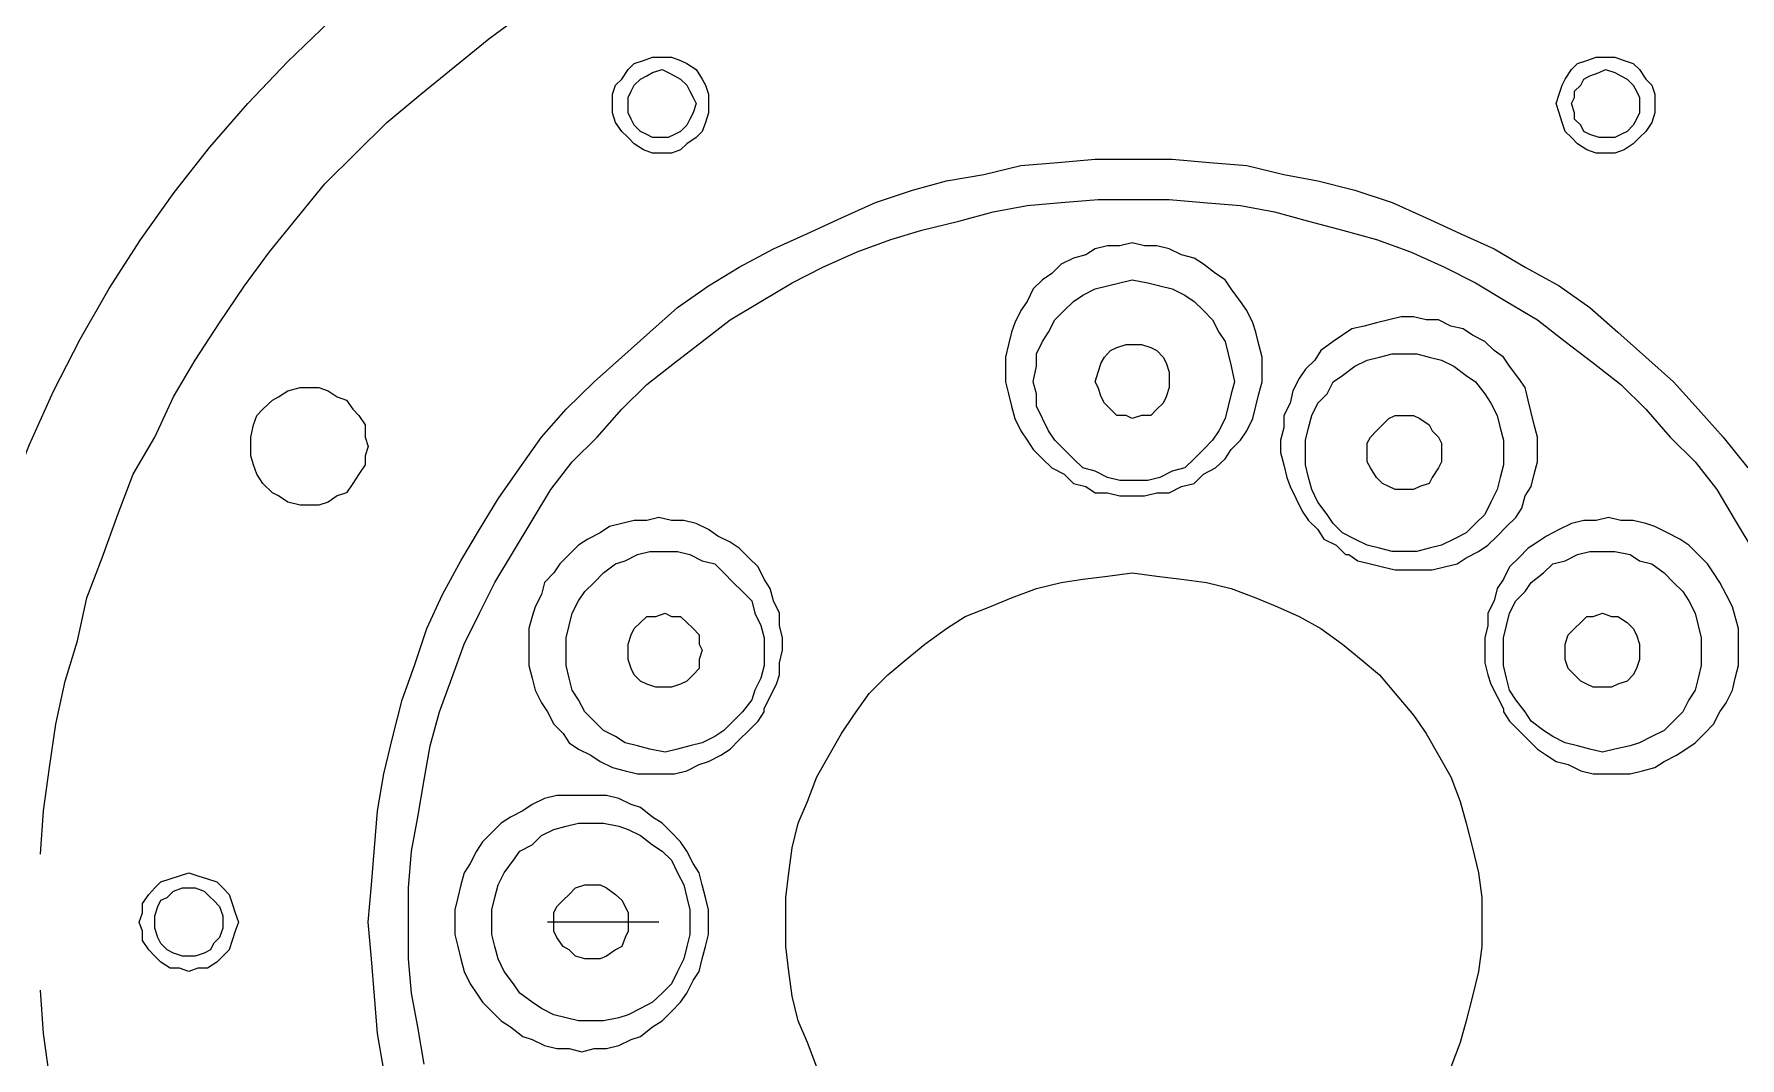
# Model space of a CAD drawing. Extents: x 468514 to 728049, y -74127 to 69080.
# Drawn here: x 636053.35 to 636082.87, y -68585.49 to -68567.77 of the extents above; entities that cross this region are included whole.
import ezdxf

# ---------------------------------------------------------------- set-up
doc = ezdxf.new("R2010")
doc.units = 0
doc.header["$LTSCALE"] = 500
doc.header["$MEASUREMENT"] = 0
doc.linetypes.add('HIDDEN2', pattern=[0.1875, 0.125, -0.0625])
for name, color, linetype in [('E 立面填充', 250, 'Continuous'), ('E 立面标注尺寸', 9, 'Continuous'), ('L-立面家具、洁具', 153, 'Continuous')]:
    doc.layers.add(name, color=color, linetype=linetype)
doc.styles.add('PDC DIM', font='PMingLiU-ExtB.ttf', dxfattribs={"width": 0.85})
doc.dimstyles.new('PDC-A2', dxfattribs={"dimscale": 0, "dimtxt": 2.5, "dimasz": 1, "dimexe": 1, "dimexo": 1, "dimgap": 0.7, "dimtad": 1, "dimdec": 0, "dimtxsty": 'PDC DIM', "dimblk": 'ARCHTICK', "dimcen": 1, "dimdle": 1, "dimclrd": 8, "dimclre": 8, "dimclrt": 9, "dimadec": 0, "dimazin": 0, "dimtfac": 1, "dimtdec": 0, "dimtix": 1, "dimtmove": 2, "dimatfit": 3, "dimldrblk": 'PDC A2 T R', "dimfxl": 10, "dimfxlon": 1, "dimarcsym": 0})

# ---------------------------------------------------------------- blocks, each defined once
blk = doc.blocks.new('A$C2F8A30B2')
at = {"linetype": 'HIDDEN2', "lineweight": -2, "ltscale": 20}
for p, q in [((74.425, 843.927), (75.013, 844.356)), ((73.838, 843.444), (74.425, 843.927)), ((76.832, 843.392), (76.94, 843.497)), ((76.94, 843.497), (77.098, 843.552)), ((77.098, 843.552), (77.258, 843.607)), ((77.258, 843.607), (77.422, 843.607)), ((77.422, 843.607), (77.582, 843.607)), ((77.582, 843.607), (77.742, 843.552)), ((77.742, 843.552), (77.847, 843.497)), ((77.847, 843.497), (78.008, 843.392)), ((93.155, 843.392), (93.26, 843.497)), ((93.26, 843.497), (93.423, 843.552)), ((93.423, 843.552), (93.583, 843.607)), ((93.583, 843.607), (93.743, 843.607)), ((93.743, 843.607), (93.905, 843.607)), ((93.905, 843.607), (94.065, 843.552)), ((94.065, 843.552), (94.225, 843.497)), ((94.225, 843.497), (94.332, 843.392)), ((73.246, 842.966), (73.838, 843.444)), ((76.618, 843.126), (76.725, 843.23)), ((76.725, 843.23), (76.832, 843.392)), ((76.94, 843.126), (77.047, 843.23)), ((77.047, 843.23), (77.155, 843.284)), ((77.155, 843.284), (77.258, 843.341)), ((77.258, 843.341), (77.422, 843.392)), ((77.422, 843.392), (77.527, 843.341)), ((77.527, 843.341), (77.635, 843.284)), ((77.635, 843.284), (77.742, 843.23)), ((77.742, 843.23), (77.847, 843.126)), ((78.008, 843.392), (78.117, 843.23)), ((78.117, 843.23), (78.172, 843.126)), ((92.993, 843.126), (93.048, 843.23)), ((93.048, 843.23), (93.155, 843.392)), ((93.315, 843.126), (93.368, 843.23)), ((93.368, 843.23), (93.475, 843.284)), ((93.475, 843.284), (93.635, 843.341)), ((93.635, 843.341), (93.743, 843.392)), ((93.743, 843.392), (93.905, 843.341)), ((93.905, 843.341), (94.012, 843.284)), ((94.012, 843.284), (94.118, 843.23)), ((94.118, 843.23), (94.225, 843.126)), ((94.332, 843.392), (94.44, 843.23)), ((94.44, 843.23), (94.547, 843.126)), ((72.658, 842.48), (73.246, 842.966)), ((76.565, 842.966), (76.618, 843.126)), ((76.565, 842.804), (76.565, 842.966)), ((76.832, 842.912), (76.885, 843.019)), ((76.832, 842.804), (76.832, 842.912)), ((76.885, 843.019), (76.94, 843.126)), ((77.847, 843.126), (77.902, 843.019)), ((77.902, 843.019), (77.957, 842.912)), ((77.957, 842.912), (78.008, 842.804)), ((78.172, 843.126), (78.222, 842.966)), ((78.222, 842.966), (78.222, 842.804)), ((92.888, 842.804), (92.94, 842.966)), ((92.94, 842.966), (92.993, 843.126)), ((93.155, 842.804), (93.208, 842.912)), ((93.208, 843.019), (93.315, 843.126)), ((93.208, 842.912), (93.208, 843.019)), ((94.225, 843.126), (94.28, 843.019)), ((94.28, 843.019), (94.332, 842.912)), ((94.332, 842.912), (94.332, 842.804)), ((94.547, 843.126), (94.6, 842.966)), ((94.6, 842.966), (94.6, 842.804)), ((76.565, 842.644), (76.565, 842.804)), ((76.565, 842.804), (76.565, 842.804)), ((76.618, 842.48), (76.565, 842.644)), ((76.832, 842.644), (76.832, 842.804)), ((76.832, 842.804), (76.832, 842.804)), ((76.885, 842.537), (76.832, 842.644)), ((77.957, 842.644), (77.902, 842.537)), ((78.008, 842.804), (77.957, 842.644)), ((78.222, 842.644), (78.172, 842.48)), ((78.222, 842.804), (78.222, 842.644)), ((92.94, 842.644), (92.888, 842.804)), ((92.888, 842.804), (92.888, 842.804)), ((92.993, 842.48), (92.94, 842.644)), ((93.208, 842.644), (93.155, 842.804)), ((93.155, 842.804), (93.155, 842.804)), ((93.208, 842.537), (93.208, 842.644)), ((94.332, 842.644), (94.28, 842.537)), ((94.332, 842.804), (94.332, 842.644)), ((94.6, 842.644), (94.547, 842.48)), ((94.6, 842.804), (94.6, 842.644)), ((72.123, 841.949), (72.658, 842.48)), ((76.725, 842.322), (76.618, 842.48)), ((76.832, 842.217), (76.725, 842.322)), ((76.94, 842.431), (76.885, 842.537)), ((77.047, 842.322), (76.94, 842.431)), ((77.155, 842.269), (77.047, 842.322)), ((77.742, 842.322), (77.635, 842.269)), ((77.847, 842.431), (77.742, 842.322)), ((77.902, 842.537), (77.847, 842.431)), ((78.117, 842.322), (78.008, 842.217)), ((78.172, 842.48), (78.117, 842.322)), ((93.048, 842.322), (92.993, 842.48)), ((93.155, 842.217), (93.048, 842.322)), ((93.315, 842.431), (93.208, 842.537)), ((93.368, 842.322), (93.315, 842.431)), ((93.475, 842.269), (93.368, 842.322)), ((94.118, 842.322), (94.012, 842.269)), ((94.225, 842.431), (94.118, 842.322)), ((94.28, 842.537), (94.225, 842.431)), ((94.44, 842.322), (94.332, 842.217)), ((94.547, 842.48), (94.44, 842.322)), ((76.94, 842.109), (76.832, 842.217)), ((77.098, 842.004), (76.94, 842.109)), ((77.258, 842.217), (77.155, 842.269)), ((77.422, 842.217), (77.258, 842.217)), ((77.527, 842.217), (77.422, 842.217)), ((77.635, 842.269), (77.527, 842.217)), ((77.847, 842.109), (77.742, 842.004)), ((78.008, 842.217), (77.847, 842.109)), ((93.26, 842.109), (93.155, 842.217)), ((93.423, 842.004), (93.26, 842.109)), ((93.635, 842.217), (93.475, 842.269)), ((93.743, 842.217), (93.635, 842.217)), ((93.905, 842.217), (93.743, 842.217)), ((94.012, 842.269), (93.905, 842.217)), ((94.225, 842.109), (94.065, 842.004)), ((94.332, 842.217), (94.225, 842.109)), ((71.588, 841.416), (72.123, 841.949)), ((77.258, 841.949), (77.098, 842.004)), ((77.422, 841.949), (77.258, 841.949)), ((77.582, 841.949), (77.422, 841.949)), ((77.742, 842.004), (77.582, 841.949)), ((82.987, 841.576), (83.627, 841.736)), ((83.627, 841.736), (84.271, 841.787)), ((84.271, 841.787), (84.916, 841.84)), ((84.916, 841.84), (85.554, 841.84)), ((85.554, 841.84), (86.249, 841.84)), ((86.249, 841.84), (86.893, 841.787)), ((86.893, 841.787), (87.538, 841.736)), ((87.538, 841.736), (88.176, 841.576)), ((93.583, 841.949), (93.423, 842.004)), ((93.743, 841.949), (93.583, 841.949)), ((93.905, 841.949), (93.743, 841.949)), ((94.065, 842.004), (93.905, 841.949)), ((81.754, 841.309), (82.344, 841.467)), ((82.344, 841.467), (82.987, 841.576)), ((88.176, 841.576), (88.766, 841.467)), ((88.766, 841.467), (89.41, 841.309)), ((71.106, 840.827), (71.588, 841.416)), ((81.114, 841.092), (81.754, 841.309)), ((84.324, 841.092), (84.964, 841.147)), ((84.964, 841.147), (85.554, 841.147)), ((85.554, 841.147), (86.196, 841.147)), ((86.196, 841.147), (86.788, 841.092)), ((89.41, 841.309), (90.051, 841.092)), ((80.527, 840.827), (81.114, 841.092)), ((82.557, 840.772), (83.147, 840.934)), ((83.147, 840.934), (83.736, 841.041)), ((83.736, 841.041), (84.324, 841.092)), ((86.788, 841.092), (87.428, 841.041)), ((87.428, 841.041), (88.018, 840.934)), ((88.018, 840.934), (88.606, 840.772)), ((90.051, 841.092), (90.64, 840.827)), ((70.626, 840.241), (71.106, 840.827)), ((79.347, 840.292), (79.937, 840.559)), ((79.937, 840.559), (80.527, 840.827)), ((81.379, 840.452), (81.917, 840.614)), ((81.917, 840.614), (82.557, 840.772)), ((88.606, 840.772), (89.196, 840.614)), ((89.196, 840.614), (89.783, 840.452)), ((90.64, 840.827), (91.228, 840.559)), ((91.228, 840.559), (91.818, 840.292)), ((78.757, 839.972), (79.347, 840.292)), ((80.794, 840.241), (81.379, 840.452)), ((84.916, 840.292), (84.751, 840.186)), ((85.126, 840.344), (84.916, 840.292)), ((85.341, 840.344), (85.126, 840.344)), ((85.554, 840.397), (85.341, 840.344)), ((85.769, 840.344), (85.554, 840.397)), ((85.984, 840.344), (85.769, 840.344)), ((86.196, 840.292), (85.984, 840.344)), ((86.411, 840.186), (86.196, 840.292)), ((89.783, 840.452), (90.371, 840.241)), ((91.818, 840.292), (92.353, 839.972)), ((70.196, 839.651), (70.626, 840.241)), ((78.222, 839.651), (78.757, 839.972)), ((79.669, 839.702), (80.204, 839.972)), ((80.204, 839.972), (80.794, 840.241)), ((84.324, 840.026), (84.166, 839.864)), ((84.539, 840.129), (84.324, 840.026)), ((84.751, 840.186), (84.539, 840.129)), ((86.626, 840.129), (86.411, 840.186)), ((86.788, 840.026), (86.626, 840.129)), ((86.999, 839.864), (86.788, 840.026)), ((90.371, 840.241), (90.96, 839.972)), ((90.96, 839.972), (91.493, 839.702)), ((92.353, 839.972), (92.94, 839.651)), ((79.132, 839.382), (79.669, 839.702)), ((84.002, 839.757), (83.842, 839.599)), ((84.166, 839.864), (84.002, 839.757)), ((85.126, 839.651), (85.341, 839.702)), ((85.341, 839.702), (85.554, 839.757)), ((85.554, 839.757), (85.824, 839.702)), ((85.824, 839.702), (86.036, 839.651)), ((87.161, 839.757), (86.999, 839.864)), ((87.268, 839.599), (87.161, 839.757)), ((91.493, 839.702), (92.03, 839.382)), ((69.766, 839.009), (70.196, 839.651)), ((77.687, 839.277), (78.222, 839.651)), ((78.597, 839.062), (79.132, 839.382)), ((83.736, 839.382), (83.627, 839.226)), ((83.842, 839.599), (83.736, 839.382)), ((84.377, 839.226), (84.539, 839.382)), ((84.539, 839.382), (84.701, 839.491)), ((84.701, 839.491), (84.916, 839.599)), ((84.916, 839.599), (85.126, 839.651)), ((86.036, 839.651), (86.249, 839.599)), ((86.249, 839.599), (86.464, 839.491)), ((86.464, 839.491), (86.626, 839.382)), ((86.626, 839.382), (86.788, 839.226)), ((87.428, 839.382), (87.268, 839.599)), ((87.538, 839.226), (87.428, 839.382)), ((92.03, 839.382), (92.568, 839.062)), ((92.94, 839.651), (93.475, 839.277)), ((77.207, 838.851), (77.687, 839.277)), ((83.627, 839.226), (83.522, 839.009)), ((84.217, 839.062), (84.377, 839.226)), ((86.788, 839.226), (86.946, 839.062)), ((87.643, 839.009), (87.538, 839.226)), ((90.211, 839.117), (89.996, 839.062)), ((90.425, 839.117), (90.211, 839.117)), ((90.64, 839.062), (90.425, 839.117)), ((93.475, 839.277), (93.955, 838.851)), ((69.341, 838.367), (69.766, 839.009)), ((76.725, 838.419), (77.207, 838.851)), ((78.117, 838.687), (78.597, 839.062)), ((83.469, 838.851), (83.416, 838.634)), ((83.522, 839.009), (83.469, 838.851)), ((84.002, 838.687), (84.109, 838.851)), ((84.109, 838.851), (84.217, 839.062)), ((86.946, 839.062), (87.054, 838.851)), ((87.054, 838.851), (87.161, 838.687)), ((87.696, 838.851), (87.643, 839.009)), ((87.749, 838.634), (87.696, 838.851)), ((89.196, 838.796), (89.035, 838.687)), ((89.353, 838.904), (89.196, 838.796)), ((89.568, 838.954), (89.353, 838.904)), ((89.783, 839.009), (89.568, 838.954)), ((89.996, 839.062), (89.783, 839.009)), ((90.853, 839.062), (90.64, 839.062)), ((91.068, 838.954), (90.853, 839.062)), ((91.283, 838.904), (91.068, 838.954)), ((91.443, 838.796), (91.283, 838.904)), ((91.658, 838.687), (91.443, 838.796)), ((92.568, 839.062), (93.048, 838.687)), ((93.955, 838.851), (94.44, 838.419)), ((77.635, 838.316), (78.117, 838.687)), ((83.416, 838.634), (83.361, 838.419)), ((83.899, 838.476), (84.002, 838.687)), ((85.074, 838.419), (85.179, 838.531)), ((85.179, 838.531), (85.289, 838.582)), ((85.289, 838.582), (85.451, 838.634)), ((85.451, 838.634), (85.554, 838.634)), ((85.554, 838.634), (85.714, 838.634)), ((85.714, 838.634), (85.876, 838.582)), ((85.876, 838.582), (85.984, 838.531)), ((85.984, 838.531), (86.091, 838.419)), ((87.161, 838.687), (87.214, 838.476)), ((87.803, 838.419), (87.749, 838.634)), ((88.821, 838.531), (88.713, 838.367)), ((89.035, 838.687), (88.821, 838.531)), ((91.818, 838.531), (91.658, 838.687)), ((91.978, 838.419), (91.818, 838.531)), ((93.048, 838.687), (93.53, 838.316)), ((68.966, 837.727), (69.341, 838.367)), ((76.245, 837.99), (76.725, 838.419)), ((77.155, 837.941), (77.635, 838.316)), ((83.361, 838.419), (83.361, 838.209)), ((83.361, 838.209), (83.361, 837.99)), ((83.842, 837.99), (83.899, 838.261)), ((83.899, 838.261), (83.899, 838.476)), ((84.964, 838.154), (85.019, 838.316)), ((85.019, 838.316), (85.074, 838.419)), ((86.091, 838.419), (86.144, 838.316)), ((86.144, 838.316), (86.196, 838.154)), ((87.214, 838.476), (87.268, 838.261)), ((87.268, 838.261), (87.323, 837.99)), ((87.803, 838.209), (87.803, 838.419)), ((87.803, 837.99), (87.803, 838.209)), ((88.551, 838.209), (88.446, 838.049)), ((88.713, 838.367), (88.551, 838.209)), ((89.196, 838.101), (89.41, 838.261)), ((89.41, 838.261), (89.621, 838.367)), ((89.621, 838.367), (89.836, 838.419)), ((89.836, 838.419), (90.051, 838.476)), ((90.051, 838.476), (90.265, 838.476)), ((90.265, 838.476), (90.48, 838.476)), ((90.48, 838.476), (90.693, 838.419)), ((90.693, 838.419), (90.908, 838.367)), ((90.908, 838.367), (91.121, 838.261)), ((91.121, 838.261), (91.333, 838.101)), ((92.083, 838.261), (91.978, 838.419)), ((92.243, 838.049), (92.083, 838.261)), ((93.53, 838.316), (94.012, 837.941)), ((94.44, 838.419), (94.92, 837.99)), ((70.946, 837.834), (71.158, 837.889)), ((71.158, 837.889), (71.318, 837.889)), ((71.318, 837.889), (71.481, 837.889)), ((71.481, 837.889), (71.641, 837.834)), ((75.762, 837.514), (76.245, 837.99)), ((76.725, 837.514), (77.155, 837.941)), ((83.361, 837.99), (83.416, 837.779)), ((83.899, 837.779), (83.842, 837.99)), ((83.842, 837.99), (83.842, 837.99)), ((84.916, 837.99), (84.964, 838.154)), ((84.964, 837.889), (84.916, 837.99)), ((84.916, 837.99), (84.916, 837.99)), ((85.019, 837.727), (84.964, 837.889)), ((86.196, 837.889), (86.144, 837.727)), ((86.196, 838.154), (86.196, 837.99)), ((86.196, 837.99), (86.196, 837.889)), ((87.323, 837.99), (87.268, 837.779)), ((87.749, 837.779), (87.803, 837.99)), ((88.446, 838.049), (88.336, 837.834)), ((88.926, 837.779), (89.035, 837.99)), ((89.035, 837.99), (89.196, 838.101)), ((91.333, 838.101), (91.493, 837.99)), ((91.493, 837.99), (91.658, 837.779)), ((92.353, 837.889), (92.243, 838.049)), ((92.407, 837.672), (92.353, 837.889)), ((94.012, 837.941), (94.44, 837.514)), ((94.92, 837.99), (95.35, 837.514)), ((68.644, 837.029), (68.966, 837.727)), ((70.516, 837.514), (70.68, 837.672)), ((70.68, 837.672), (70.783, 837.727)), ((70.783, 837.727), (70.946, 837.834)), ((71.641, 837.834), (71.801, 837.727)), ((71.801, 837.727), (71.963, 837.672)), ((71.963, 837.672), (72.068, 837.514)), ((83.416, 837.779), (83.469, 837.566)), ((83.899, 837.566), (83.899, 837.779)), ((85.074, 837.621), (85.019, 837.727)), ((85.179, 837.514), (85.074, 837.621)), ((86.091, 837.621), (85.984, 837.514)), ((86.144, 837.727), (86.091, 837.621)), ((87.268, 837.779), (87.214, 837.566)), ((87.696, 837.566), (87.749, 837.779)), ((88.286, 837.621), (88.176, 837.406)), ((88.336, 837.834), (88.286, 837.621)), ((88.661, 837.406), (88.766, 837.621)), ((88.766, 837.621), (88.926, 837.779)), ((91.658, 837.779), (91.763, 837.621)), ((91.763, 837.621), (91.868, 837.406)), ((92.458, 837.459), (92.407, 837.672)), ((70.354, 837.244), (70.411, 837.406)), ((70.411, 837.406), (70.516, 837.514)), ((72.068, 837.514), (72.176, 837.406)), ((72.176, 837.406), (72.283, 837.244)), ((75.333, 837.029), (75.762, 837.514)), ((76.297, 837.029), (76.725, 837.514)), ((83.469, 837.566), (83.522, 837.352)), ((83.522, 837.352), (83.627, 837.141)), ((84.002, 837.352), (83.899, 837.566)), ((84.109, 837.141), (84.002, 837.352)), ((85.289, 837.406), (85.179, 837.514)), ((85.451, 837.406), (85.289, 837.406)), ((85.554, 837.352), (85.451, 837.406)), ((85.714, 837.406), (85.554, 837.352)), ((85.876, 837.406), (85.714, 837.406)), ((85.984, 837.514), (85.876, 837.406)), ((87.161, 837.352), (87.054, 837.141)), ((87.214, 837.566), (87.161, 837.352)), ((87.538, 837.141), (87.643, 837.352)), ((87.643, 837.352), (87.696, 837.566)), ((88.176, 837.406), (88.176, 837.194)), ((88.606, 837.194), (88.661, 837.406)), ((89.888, 837.244), (89.996, 837.352)), ((89.996, 837.352), (90.103, 837.406)), ((90.103, 837.406), (90.265, 837.406)), ((90.265, 837.406), (90.425, 837.406)), ((90.425, 837.406), (90.533, 837.352)), ((90.533, 837.352), (90.693, 837.244)), ((91.868, 837.406), (91.923, 837.194)), ((92.511, 837.244), (92.458, 837.459)), ((94.44, 837.514), (94.865, 837.029)), ((95.35, 837.514), (95.779, 837.029)), ((68.269, 836.391), (68.644, 837.029)), ((70.303, 837.029), (70.354, 837.244)), ((70.303, 836.871), (70.303, 837.029)), ((72.283, 837.244), (72.283, 837.029)), ((72.283, 837.029), (72.338, 836.871)), ((74.958, 836.499), (75.333, 837.029)), ((75.868, 836.606), (76.297, 837.029)), ((83.627, 837.141), (83.736, 836.977)), ((84.217, 836.977), (84.109, 837.141)), ((87.054, 837.141), (86.946, 836.977)), ((87.428, 836.977), (87.538, 837.141)), ((88.176, 837.194), (88.121, 836.977)), ((88.551, 836.977), (88.606, 837.194)), ((89.621, 836.926), (89.676, 837.029)), ((89.676, 837.029), (89.783, 837.141)), ((89.783, 837.141), (89.888, 837.244)), ((90.693, 837.244), (90.746, 837.141)), ((90.746, 837.141), (90.853, 837.029)), ((90.853, 837.029), (90.908, 836.926)), ((91.923, 837.194), (91.978, 836.977)), ((92.568, 837.029), (92.511, 837.244)), ((92.568, 836.819), (92.568, 837.029)), ((94.865, 837.029), (95.295, 836.606)), ((95.779, 837.029), (96.205, 836.499)), ((70.303, 836.711), (70.303, 836.871)), ((70.303, 836.871), (70.303, 836.871)), ((70.354, 836.551), (70.303, 836.711)), ((72.338, 836.871), (72.283, 836.711)), ((72.283, 836.711), (72.283, 836.551)), ((83.736, 836.977), (83.842, 836.819)), ((83.842, 836.819), (84.002, 836.657)), ((84.377, 836.819), (84.217, 836.977)), ((84.539, 836.657), (84.377, 836.819)), ((86.788, 836.819), (86.626, 836.657)), ((86.946, 836.977), (86.788, 836.819)), ((87.161, 836.657), (87.268, 836.819)), ((87.268, 836.819), (87.428, 836.977)), ((88.121, 836.977), (88.121, 836.764)), ((88.121, 836.764), (88.176, 836.551)), ((88.551, 836.764), (88.551, 836.977)), ((88.551, 836.551), (88.551, 836.764)), ((88.551, 836.764), (88.551, 836.764)), ((89.621, 836.764), (89.621, 836.926)), ((89.621, 836.606), (89.621, 836.764)), ((89.621, 836.764), (89.621, 836.764)), ((90.908, 836.926), (90.908, 836.764)), ((90.908, 836.764), (90.908, 836.606)), ((91.978, 836.977), (91.978, 836.764)), ((91.978, 836.764), (91.978, 836.551)), ((92.568, 836.606), (92.568, 836.819)), ((70.411, 836.391), (70.354, 836.551)), ((72.283, 836.551), (72.176, 836.391)), ((74.587, 835.962), (74.958, 836.499)), ((75.495, 836.124), (75.868, 836.606)), ((84.002, 836.657), (84.166, 836.499)), ((84.166, 836.499), (84.377, 836.391)), ((84.701, 836.499), (84.539, 836.657)), ((84.916, 836.444), (84.701, 836.499)), ((85.126, 836.336), (84.916, 836.444)), ((86.249, 836.444), (86.036, 836.336)), ((86.464, 836.499), (86.249, 836.444)), ((86.626, 836.657), (86.464, 836.499)), ((86.788, 836.391), (86.999, 836.499)), ((86.999, 836.499), (87.161, 836.657)), ((88.176, 836.551), (88.233, 836.336)), ((88.606, 836.336), (88.551, 836.551)), ((89.676, 836.499), (89.621, 836.606)), ((89.783, 836.336), (89.676, 836.499)), ((90.853, 836.499), (90.746, 836.336)), ((90.908, 836.606), (90.853, 836.499)), ((91.978, 836.551), (91.923, 836.336)), ((92.511, 836.391), (92.568, 836.606)), ((95.295, 836.606), (95.668, 836.124)), ((68.003, 835.696), (68.269, 836.391)), ((70.516, 836.229), (70.411, 836.391)), ((70.68, 836.069), (70.516, 836.229)), ((72.068, 836.229), (71.963, 836.069)), ((72.176, 836.391), (72.068, 836.229)), ((75.175, 835.587), (75.495, 836.124)), ((84.377, 836.391), (84.539, 836.229)), ((84.539, 836.229), (84.751, 836.176)), ((84.751, 836.176), (84.916, 836.069)), ((85.341, 836.282), (85.126, 836.336)), ((85.554, 836.282), (85.341, 836.282)), ((85.824, 836.282), (85.554, 836.282)), ((86.036, 836.336), (85.824, 836.282)), ((86.196, 836.069), (86.411, 836.176)), ((86.411, 836.176), (86.626, 836.229)), ((86.626, 836.229), (86.788, 836.391)), ((88.233, 836.336), (88.286, 836.176)), ((88.286, 836.176), (88.391, 835.962)), ((88.661, 836.124), (88.606, 836.336)), ((88.766, 835.909), (88.661, 836.124)), ((89.888, 836.229), (89.783, 836.336)), ((89.996, 836.176), (89.888, 836.229)), ((90.103, 836.124), (89.996, 836.176)), ((90.265, 836.124), (90.103, 836.124)), ((90.425, 836.124), (90.265, 836.124)), ((90.533, 836.176), (90.425, 836.124)), ((90.693, 836.229), (90.533, 836.176)), ((90.746, 836.336), (90.693, 836.229)), ((91.868, 836.124), (91.763, 835.909)), ((91.923, 836.336), (91.868, 836.124)), ((92.353, 836.016), (92.458, 836.176)), ((92.458, 836.176), (92.511, 836.391)), ((95.668, 836.124), (95.99, 835.587)), ((70.783, 836.016), (70.68, 836.069)), ((70.946, 835.909), (70.783, 836.016)), ((71.158, 835.854), (70.946, 835.909)), ((71.318, 835.854), (71.158, 835.854)), ((71.481, 835.854), (71.318, 835.854)), ((71.641, 835.909), (71.481, 835.854)), ((71.801, 836.016), (71.641, 835.909)), ((71.963, 836.069), (71.801, 836.016)), ((74.263, 835.431), (74.587, 835.962)), ((84.916, 836.069), (85.126, 836.069)), ((85.126, 836.069), (85.341, 836.016)), ((85.341, 836.016), (85.554, 836.016)), ((85.554, 836.016), (85.769, 836.016)), ((85.769, 836.016), (85.984, 836.069)), ((85.984, 836.069), (86.196, 836.069)), ((88.391, 835.962), (88.498, 835.751)), ((88.926, 835.696), (88.766, 835.909)), ((91.763, 835.909), (91.658, 835.696)), ((92.296, 835.804), (92.353, 836.016)), ((67.734, 834.946), (68.003, 835.696)), ((74.85, 835.054), (75.175, 835.587)), ((76.725, 835.536), (76.51, 835.484)), ((76.94, 835.587), (76.725, 835.536)), ((77.155, 835.587), (76.94, 835.587)), ((77.367, 835.641), (77.155, 835.587)), ((77.582, 835.587), (77.367, 835.641)), ((77.797, 835.587), (77.582, 835.587)), ((78.008, 835.536), (77.797, 835.587)), ((78.222, 835.431), (78.008, 835.536)), ((88.498, 835.751), (88.606, 835.587)), ((88.606, 835.587), (88.766, 835.431)), ((89.035, 835.536), (88.926, 835.696)), ((89.196, 835.374), (89.035, 835.536)), ((91.493, 835.536), (91.333, 835.374)), ((91.658, 835.696), (91.493, 835.536)), ((92.03, 835.484), (92.193, 835.641)), ((92.193, 835.641), (92.296, 835.804)), ((93.155, 835.536), (92.94, 835.431)), ((93.368, 835.587), (93.155, 835.536)), ((93.583, 835.587), (93.368, 835.587)), ((93.797, 835.641), (93.583, 835.587)), ((94.012, 835.587), (93.797, 835.641)), ((94.225, 835.587), (94.012, 835.587)), ((94.44, 835.536), (94.225, 835.587)), ((94.6, 835.484), (94.44, 835.536)), ((95.99, 835.587), (96.312, 835.054)), ((73.941, 834.889), (74.263, 835.431)), ((76.135, 835.267), (75.977, 835.164)), ((76.35, 835.374), (76.135, 835.267)), ((76.51, 835.484), (76.35, 835.374)), ((78.385, 835.319), (78.222, 835.431)), ((78.597, 835.216), (78.385, 835.319)), ((88.766, 835.431), (88.871, 835.267)), ((88.871, 835.267), (89.086, 835.164)), ((89.41, 835.267), (89.196, 835.374)), ((89.621, 835.164), (89.41, 835.267)), ((91.121, 835.267), (90.908, 835.164)), ((91.333, 835.374), (91.121, 835.267)), ((91.708, 835.164), (91.868, 835.319)), ((91.868, 835.319), (92.03, 835.484)), ((92.725, 835.319), (92.568, 835.216)), ((92.94, 835.431), (92.725, 835.319)), ((94.815, 835.374), (94.6, 835.484)), ((95.03, 835.267), (94.815, 835.374)), ((95.187, 835.164), (95.03, 835.267)), ((67.466, 834.251), (67.734, 834.946)), ((74.53, 834.519), (74.85, 835.054)), ((75.815, 835.001), (75.653, 834.841)), ((75.977, 835.164), (75.815, 835.001)), ((76.78, 834.889), (76.995, 835.001)), ((76.995, 835.001), (77.207, 835.054)), ((77.207, 835.054), (77.473, 835.054)), ((77.473, 835.054), (77.687, 835.054)), ((77.687, 835.054), (77.902, 835.001)), ((77.902, 835.001), (78.117, 834.889)), ((78.757, 835.109), (78.597, 835.216)), ((78.92, 834.946), (78.757, 835.109)), ((79.082, 834.789), (78.92, 834.946)), ((89.086, 835.164), (89.248, 835.001)), ((89.248, 835.001), (89.301, 835.001)), ((89.248, 835.001), (89.248, 835.001)), ((89.301, 835.001), (89.461, 834.889)), ((89.836, 835.109), (89.621, 835.164)), ((90.051, 835.054), (89.836, 835.109)), ((90.265, 835.054), (90.051, 835.054)), ((90.48, 835.054), (90.265, 835.054)), ((90.693, 835.109), (90.48, 835.054)), ((90.908, 835.164), (90.693, 835.109)), ((91.175, 834.841), (91.333, 834.946)), ((91.333, 834.946), (91.548, 835.054)), ((91.548, 835.054), (91.708, 835.164)), ((92.243, 834.946), (92.083, 834.789)), ((92.407, 835.109), (92.243, 834.946)), ((92.568, 835.216), (92.407, 835.109)), ((93.048, 834.889), (93.26, 835.001)), ((93.26, 835.001), (93.475, 835.054)), ((93.475, 835.054), (93.69, 835.054)), ((93.69, 835.054), (93.905, 835.054)), ((93.905, 835.054), (94.17, 835.001)), ((94.17, 835.001), (94.332, 834.889)), ((95.35, 835.001), (95.187, 835.164)), ((95.51, 834.841), (95.35, 835.001)), ((73.623, 834.306), (73.941, 834.889)), ((75.548, 834.681), (75.385, 834.519)), ((75.653, 834.841), (75.548, 834.681)), ((76.245, 834.519), (76.405, 834.681)), ((76.405, 834.681), (76.618, 834.841)), ((76.618, 834.841), (76.78, 834.889)), ((78.117, 834.889), (78.332, 834.841)), ((78.332, 834.841), (78.49, 834.681)), ((78.49, 834.681), (78.652, 834.519)), ((79.187, 834.572), (79.082, 834.789)), ((85.126, 834.626), (85.554, 834.681)), ((85.554, 834.681), (85.984, 834.626)), ((89.461, 834.889), (89.676, 834.841)), ((89.676, 834.841), (89.888, 834.789)), ((89.888, 834.789), (90.103, 834.734)), ((90.103, 834.734), (90.318, 834.734)), ((90.318, 834.734), (90.533, 834.734)), ((90.533, 834.734), (90.746, 834.734)), ((90.746, 834.734), (90.96, 834.789)), ((90.96, 834.789), (91.175, 834.841)), ((92.083, 834.789), (91.978, 834.572)), ((92.458, 834.519), (92.673, 834.681)), ((92.673, 834.681), (92.833, 834.841)), ((92.833, 834.841), (93.048, 834.889)), ((94.332, 834.889), (94.547, 834.841)), ((94.547, 834.841), (94.762, 834.681)), ((94.762, 834.681), (94.92, 834.519)), ((95.615, 834.681), (95.51, 834.841)), ((95.725, 834.519), (95.615, 834.681)), ((74.263, 833.986), (74.53, 834.519)), ((75.385, 834.519), (75.333, 834.306)), ((75.977, 834.201), (76.083, 834.359)), ((76.083, 834.359), (76.245, 834.519)), ((78.652, 834.519), (78.812, 834.359)), ((78.812, 834.359), (78.972, 834.201)), ((79.292, 834.414), (79.187, 834.572)), ((79.347, 834.201), (79.292, 834.414)), ((83.469, 834.251), (83.899, 834.414)), ((83.899, 834.414), (84.324, 834.519)), ((84.324, 834.519), (84.701, 834.572)), ((84.701, 834.572), (85.126, 834.626)), ((85.984, 834.626), (86.411, 834.572)), ((86.411, 834.572), (86.841, 834.519)), ((86.841, 834.519), (87.268, 834.414)), ((87.268, 834.414), (87.696, 834.251)), ((91.868, 834.414), (91.818, 834.201)), ((91.978, 834.572), (91.868, 834.414)), ((92.193, 834.201), (92.353, 834.359)), ((92.353, 834.359), (92.458, 834.519)), ((94.92, 834.519), (95.08, 834.359)), ((95.08, 834.359), (95.187, 834.201)), ((95.83, 834.306), (95.725, 834.519)), ((67.308, 833.506), (67.466, 834.251)), ((73.353, 833.719), (73.623, 834.306)), ((75.228, 834.094), (75.175, 833.929)), ((75.333, 834.306), (75.228, 834.094)), ((75.868, 833.986), (75.977, 834.201)), ((78.972, 834.201), (79.025, 833.986)), ((79.455, 833.986), (79.347, 834.201)), ((82.664, 833.929), (83.092, 834.094)), ((83.092, 834.094), (83.469, 834.251)), ((87.696, 834.251), (88.071, 834.094)), ((88.071, 834.094), (88.446, 833.929)), ((91.818, 834.201), (91.708, 833.986)), ((92.083, 833.986), (92.193, 834.201)), ((95.187, 834.201), (95.295, 833.986)), ((95.939, 834.094), (95.83, 834.306)), ((95.99, 833.929), (95.939, 834.094)), ((73.998, 833.449), (74.263, 833.986)), ((75.175, 833.929), (75.118, 833.719)), ((75.762, 833.556), (75.815, 833.771)), ((75.815, 833.771), (75.868, 833.986)), ((76.94, 833.719), (77.047, 833.826)), ((77.047, 833.826), (77.155, 833.929)), ((77.155, 833.929), (77.313, 833.929)), ((77.313, 833.929), (77.473, 833.986)), ((77.473, 833.986), (77.582, 833.929)), ((77.582, 833.929), (77.742, 833.929)), ((77.742, 833.929), (77.847, 833.826)), ((77.847, 833.826), (77.957, 833.719)), ((79.025, 833.986), (79.132, 833.771)), ((79.132, 833.771), (79.187, 833.556)), ((79.455, 833.771), (79.455, 833.986)), ((79.507, 833.556), (79.455, 833.771)), ((82.344, 833.719), (82.664, 833.929)), ((88.446, 833.929), (88.821, 833.719)), ((91.708, 833.771), (91.658, 833.556)), ((91.708, 833.986), (91.708, 833.771)), ((91.978, 833.556), (92.03, 833.771)), ((92.03, 833.771), (92.083, 833.986)), ((93.208, 833.719), (93.315, 833.826)), ((93.315, 833.826), (93.423, 833.929)), ((93.423, 833.929), (93.53, 833.929)), ((93.53, 833.929), (93.69, 833.986)), ((93.69, 833.986), (93.85, 833.929)), ((93.85, 833.929), (93.955, 833.929)), ((93.955, 833.929), (94.118, 833.826)), ((94.118, 833.826), (94.225, 833.719)), ((95.295, 833.986), (95.35, 833.771)), ((95.35, 833.771), (95.402, 833.556)), ((96.043, 833.719), (95.99, 833.929)), ((67.094, 832.809), (67.308, 833.506)), ((73.138, 833.081), (73.353, 833.719)), ((75.118, 833.719), (75.118, 833.506)), ((75.118, 833.506), (75.118, 833.291)), ((75.762, 833.344), (75.762, 833.556)), ((76.832, 833.449), (76.885, 833.611)), ((76.885, 833.611), (76.94, 833.719)), ((77.957, 833.719), (78.06, 833.611)), ((78.06, 833.611), (78.06, 833.449)), ((79.187, 833.556), (79.187, 833.344)), ((79.507, 833.344), (79.507, 833.556)), ((81.969, 833.449), (82.344, 833.719)), ((88.821, 833.719), (89.196, 833.449)), ((91.658, 833.556), (91.658, 833.344)), ((91.978, 833.344), (91.978, 833.556)), ((93.048, 833.449), (93.1, 833.611)), ((93.1, 833.611), (93.208, 833.719)), ((94.225, 833.719), (94.28, 833.611)), ((94.28, 833.611), (94.332, 833.449)), ((95.402, 833.556), (95.402, 833.344)), ((96.043, 833.506), (96.043, 833.719)), ((96.043, 833.291), (96.043, 833.506)), ((73.783, 832.861), (73.998, 833.449)), ((75.118, 833.291), (75.118, 833.081)), ((75.762, 833.081), (75.762, 833.344)), ((75.762, 833.344), (75.762, 833.344)), ((76.832, 833.344), (76.832, 833.449)), ((76.832, 833.182), (76.832, 833.344)), ((76.832, 833.344), (76.832, 833.344)), ((76.885, 833.026), (76.832, 833.182)), ((78.06, 833.449), (78.117, 833.344)), ((78.117, 833.344), (78.06, 833.182)), ((78.06, 833.182), (78.06, 833.026)), ((79.187, 833.344), (79.187, 833.081)), ((79.455, 833.129), (79.507, 833.344)), ((81.329, 832.916), (81.647, 833.182)), ((81.647, 833.182), (81.969, 833.449)), ((89.196, 833.449), (89.516, 833.182)), ((89.516, 833.182), (89.836, 832.916)), ((91.658, 833.344), (91.658, 833.129)), ((91.978, 833.081), (91.978, 833.344)), ((91.978, 833.344), (91.978, 833.344)), ((93.048, 833.344), (93.048, 833.449)), ((93.048, 833.182), (93.048, 833.344)), ((93.048, 833.344), (93.048, 833.344)), ((93.1, 833.026), (93.048, 833.182)), ((94.332, 833.182), (94.28, 833.026)), ((94.332, 833.449), (94.332, 833.344)), ((94.332, 833.344), (94.332, 833.182)), ((95.402, 833.344), (95.402, 833.081)), ((96.043, 833.081), (96.043, 833.291)), ((72.925, 832.487), (73.138, 833.081)), ((75.118, 833.081), (75.175, 832.861)), ((75.815, 832.861), (75.762, 833.081)), ((76.94, 832.916), (76.885, 833.026)), ((77.047, 832.809), (76.94, 832.916)), ((77.957, 832.916), (77.847, 832.809)), ((78.06, 833.026), (77.957, 832.916)), ((79.187, 833.081), (79.132, 832.861)), ((79.402, 832.756), (79.455, 832.916)), ((79.455, 832.916), (79.455, 833.129)), ((81.005, 832.594), (81.329, 832.916)), ((89.836, 832.916), (90.103, 832.594)), ((91.658, 833.129), (91.708, 832.916)), ((91.708, 832.916), (91.763, 832.756)), ((92.03, 832.861), (91.978, 833.081)), ((93.208, 832.916), (93.1, 833.026)), ((93.315, 832.809), (93.208, 832.916)), ((94.225, 832.916), (94.118, 832.809)), ((94.28, 833.026), (94.225, 832.916)), ((95.402, 833.081), (95.35, 832.861)), ((95.99, 832.861), (96.043, 833.081)), ((66.934, 832.063), (67.094, 832.809)), ((73.568, 832.276), (73.783, 832.861)), ((75.175, 832.861), (75.228, 832.651)), ((75.228, 832.651), (75.333, 832.434)), ((75.868, 832.651), (75.815, 832.861)), ((75.977, 832.487), (75.868, 832.651)), ((77.155, 832.756), (77.047, 832.809)), ((77.313, 832.704), (77.155, 832.756)), ((77.473, 832.704), (77.313, 832.704)), ((77.582, 832.704), (77.473, 832.704)), ((77.742, 832.756), (77.582, 832.704)), ((77.847, 832.809), (77.742, 832.756)), ((79.025, 832.651), (78.972, 832.487)), ((79.132, 832.861), (79.025, 832.651)), ((79.292, 832.541), (79.402, 832.756)), ((80.739, 832.221), (81.005, 832.594)), ((90.103, 832.594), (90.425, 832.221)), ((91.763, 832.756), (91.868, 832.541)), ((92.083, 832.651), (92.03, 832.861)), ((92.193, 832.487), (92.083, 832.651)), ((93.423, 832.756), (93.315, 832.809)), ((93.53, 832.704), (93.423, 832.756)), ((93.69, 832.704), (93.53, 832.704)), ((93.85, 832.704), (93.69, 832.704)), ((93.955, 832.756), (93.85, 832.704)), ((94.118, 832.809), (93.955, 832.756)), ((95.295, 832.651), (95.187, 832.487)), ((95.35, 832.861), (95.295, 832.651)), ((95.83, 832.434), (95.939, 832.651)), ((95.939, 832.651), (95.99, 832.861)), ((72.763, 831.849), (72.925, 832.487)), ((75.333, 832.434), (75.44, 832.276)), ((76.083, 832.276), (75.977, 832.487)), ((78.972, 832.487), (78.812, 832.276)), ((79.187, 832.331), (79.292, 832.541)), ((79.187, 832.276), (79.187, 832.331)), ((79.187, 832.331), (79.187, 832.331)), ((91.868, 832.541), (91.978, 832.331)), ((91.978, 832.331), (91.978, 832.276)), ((91.978, 832.331), (91.978, 832.331)), ((92.353, 832.276), (92.193, 832.487)), ((95.187, 832.487), (95.08, 832.276)), ((95.725, 832.276), (95.83, 832.434)), ((66.824, 831.316), (66.934, 832.063)), ((73.408, 831.691), (73.568, 832.276)), ((75.44, 832.276), (75.548, 832.063)), ((75.548, 832.063), (75.71, 831.901)), ((76.245, 832.116), (76.083, 832.276)), ((76.405, 831.954), (76.245, 832.116)), ((78.652, 832.116), (78.49, 831.954)), ((78.812, 832.276), (78.652, 832.116)), ((78.92, 831.954), (79.082, 832.116)), ((79.082, 832.116), (79.187, 832.276)), ((80.527, 831.901), (80.739, 832.221)), ((90.425, 832.221), (90.64, 831.901)), ((91.978, 832.276), (92.083, 832.116)), ((92.083, 832.116), (92.243, 831.954)), ((92.458, 832.116), (92.353, 832.276)), ((92.673, 831.954), (92.458, 832.116)), ((94.92, 832.116), (94.762, 831.954)), ((95.08, 832.276), (94.92, 832.116)), ((95.455, 831.901), (95.615, 832.063)), ((95.615, 832.063), (95.725, 832.276)), ((72.605, 831.206), (72.763, 831.849)), ((73.303, 831.101), (73.408, 831.691)), ((75.71, 831.901), (75.815, 831.739)), ((75.815, 831.739), (75.977, 831.634)), ((76.618, 831.849), (76.405, 831.954)), ((76.78, 831.739), (76.618, 831.849)), ((76.995, 831.691), (76.78, 831.739)), ((77.207, 831.634), (76.995, 831.691)), ((77.902, 831.691), (77.687, 831.634)), ((78.117, 831.739), (77.902, 831.691)), ((78.332, 831.849), (78.117, 831.739)), ((78.49, 831.954), (78.332, 831.849)), ((78.597, 831.634), (78.757, 831.794)), ((78.757, 831.794), (78.92, 831.954)), ((80.312, 831.526), (80.527, 831.901)), ((90.64, 831.901), (90.853, 831.526)), ((92.243, 831.954), (92.407, 831.794)), ((92.407, 831.794), (92.568, 831.634)), ((92.833, 831.849), (92.673, 831.954)), ((93.048, 831.739), (92.833, 831.849)), ((93.26, 831.691), (93.048, 831.739)), ((93.475, 831.634), (93.26, 831.691)), ((94.17, 831.691), (93.905, 831.634)), ((94.332, 831.739), (94.17, 831.691)), ((94.547, 831.849), (94.332, 831.739)), ((94.762, 831.954), (94.547, 831.849)), ((95.135, 831.634), (95.295, 831.739)), ((95.295, 831.739), (95.455, 831.901)), ((75.977, 831.634), (76.19, 831.526)), ((76.19, 831.526), (76.35, 831.419)), ((76.35, 831.419), (76.565, 831.316)), ((77.473, 831.581), (77.207, 831.634)), ((77.687, 831.634), (77.473, 831.581)), ((78.06, 831.366), (78.222, 831.419)), ((78.222, 831.419), (78.437, 831.526)), ((78.437, 831.526), (78.597, 831.634)), ((80.097, 831.151), (80.312, 831.526)), ((90.853, 831.526), (91.068, 831.151)), ((92.568, 831.634), (92.725, 831.526)), ((92.725, 831.526), (92.888, 831.419)), ((92.888, 831.419), (93.1, 831.366)), ((93.69, 831.581), (93.475, 831.634)), ((93.905, 831.634), (93.69, 831.581)), ((94.6, 831.316), (94.762, 831.419)), ((94.762, 831.419), (94.975, 831.526)), ((94.975, 831.526), (95.135, 831.634)), ((66.719, 830.564), (66.824, 831.316)), ((72.498, 830.564), (72.605, 831.206)), ((73.193, 830.456), (73.303, 831.101)), ((76.565, 831.316), (76.78, 831.259)), ((76.78, 831.259), (76.995, 831.206)), ((76.995, 831.206), (77.207, 831.206)), ((77.207, 831.206), (77.422, 831.206)), ((77.422, 831.206), (77.635, 831.206)), ((77.635, 831.206), (77.847, 831.259)), ((77.847, 831.259), (78.06, 831.366)), ((79.937, 830.726), (80.097, 831.151)), ((91.068, 831.151), (91.228, 830.726)), ((93.1, 831.366), (93.315, 831.259)), ((93.315, 831.259), (93.53, 831.206)), ((93.53, 831.206), (93.743, 831.206)), ((93.743, 831.206), (93.955, 831.206)), ((93.955, 831.206), (94.17, 831.206)), ((94.17, 831.206), (94.385, 831.259)), ((94.385, 831.259), (94.6, 831.316)), ((75.6, 830.829), (75.385, 830.776)), ((75.815, 830.829), (75.6, 830.829)), ((76.03, 830.829), (75.815, 830.829)), ((76.245, 830.829), (76.03, 830.829)), ((76.46, 830.829), (76.245, 830.829)), ((76.675, 830.776), (76.46, 830.829)), ((66.664, 829.814), (66.719, 830.564)), ((72.443, 829.924), (72.498, 830.564)), ((75.013, 830.564), (74.8, 830.456)), ((75.175, 830.673), (75.013, 830.564)), ((75.385, 830.776), (75.175, 830.673)), ((76.885, 830.673), (76.675, 830.776)), ((77.047, 830.621), (76.885, 830.673)), ((77.258, 830.456), (77.047, 830.621)), ((79.775, 830.351), (79.937, 830.726)), ((91.228, 830.726), (91.333, 830.351)), ((73.088, 829.869), (73.193, 830.456)), ((74.636, 830.351), (74.478, 830.191)), ((74.8, 830.456), (74.636, 830.351)), ((75.333, 830.138), (75.548, 830.244)), ((75.548, 830.244), (75.762, 830.299)), ((75.762, 830.299), (75.977, 830.351)), ((75.977, 830.351), (76.19, 830.351)), ((76.19, 830.351), (76.405, 830.351)), ((76.405, 830.351), (76.675, 830.299)), ((76.675, 830.299), (76.832, 830.244)), ((76.832, 830.244), (77.047, 830.138)), ((77.422, 830.351), (77.258, 830.456)), ((77.582, 830.191), (77.422, 830.351)), ((79.669, 829.924), (79.775, 830.351)), ((91.333, 830.351), (91.443, 829.924)), ((72.391, 829.283), (72.443, 829.924)), ((74.315, 830.029), (74.21, 829.869)), ((74.478, 830.191), (74.315, 830.029)), ((74.958, 829.869), (75.175, 829.978)), ((75.175, 829.978), (75.333, 830.138)), ((77.047, 830.138), (77.258, 829.978)), ((77.258, 829.978), (77.422, 829.869)), ((77.742, 830.029), (77.582, 830.191)), ((77.847, 829.869), (77.742, 830.029)), ((79.615, 829.494), (79.669, 829.924)), ((91.443, 829.924), (91.548, 829.494)), ((73.033, 829.231), (73.088, 829.869)), ((74.101, 829.656), (73.998, 829.494)), ((74.21, 829.869), (74.101, 829.656)), ((74.69, 829.494), (74.85, 829.711)), ((74.85, 829.711), (74.958, 829.869)), ((77.422, 829.869), (77.582, 829.711)), ((77.582, 829.711), (77.687, 829.494)), ((77.957, 829.656), (77.847, 829.869)), ((78.06, 829.494), (77.957, 829.656)), ((68.644, 829.231), (68.751, 829.336)), ((68.751, 829.336), (68.911, 829.389)), ((68.911, 829.389), (69.073, 829.441)), ((69.073, 829.441), (69.233, 829.494)), ((69.233, 829.494), (69.391, 829.441)), ((69.391, 829.441), (69.556, 829.389)), ((69.556, 829.389), (69.716, 829.336)), ((69.716, 829.336), (69.821, 829.231)), ((73.998, 829.494), (73.941, 829.283)), ((74.587, 829.283), (74.69, 829.494)), ((77.687, 829.494), (77.797, 829.283)), ((78.117, 829.283), (78.06, 829.494)), ((79.562, 829.066), (79.615, 829.494)), ((91.548, 829.494), (91.605, 829.066)), ((68.429, 828.961), (68.538, 829.119)), ((68.538, 829.119), (68.644, 829.231)), ((68.751, 829.016), (68.858, 829.066)), ((68.858, 829.066), (68.966, 829.176)), ((68.966, 829.176), (69.126, 829.231)), ((69.126, 829.231), (69.233, 829.231)), ((69.233, 829.231), (69.341, 829.231)), ((69.341, 829.231), (69.501, 829.176)), ((69.501, 829.176), (69.606, 829.066)), ((69.606, 829.066), (69.661, 829.016)), ((69.821, 829.231), (69.931, 829.119)), ((69.931, 829.119), (69.981, 828.961)), ((72.338, 828.639), (72.391, 829.283)), ((73.033, 828.639), (73.033, 829.231)), ((73.888, 829.066), (73.838, 828.854)), ((73.941, 829.283), (73.888, 829.066)), ((74.478, 828.854), (74.53, 829.066)), ((74.53, 829.066), (74.587, 829.283)), ((75.71, 829.016), (75.815, 829.119)), ((75.815, 829.119), (75.923, 829.231)), ((75.923, 829.231), (76.083, 829.283)), ((76.083, 829.283), (76.19, 829.283)), ((76.19, 829.283), (76.35, 829.283)), ((76.35, 829.283), (76.46, 829.231)), ((76.46, 829.231), (76.618, 829.119)), ((76.618, 829.119), (76.725, 829.016)), ((77.797, 829.283), (77.847, 829.066)), ((77.847, 829.066), (77.902, 828.854)), ((78.172, 829.066), (78.117, 829.283)), ((78.222, 828.854), (78.172, 829.066)), ((79.562, 828.639), (79.562, 829.066)), ((91.605, 829.066), (91.605, 828.639)), ((68.376, 828.639), (68.429, 828.801)), ((68.429, 828.801), (68.429, 828.961)), ((68.644, 828.748), (68.698, 828.909)), ((68.644, 828.639), (68.644, 828.748)), ((68.698, 828.909), (68.751, 829.016)), ((69.661, 829.016), (69.766, 828.909)), ((69.766, 828.909), (69.821, 828.748)), ((69.821, 828.748), (69.821, 828.639)), ((69.981, 828.961), (70.036, 828.801)), ((70.036, 828.801), (70.091, 828.639)), ((73.838, 828.854), (73.838, 828.639)), ((74.478, 828.639), (74.478, 828.854)), ((75.548, 828.801), (75.6, 828.909)), ((75.548, 828.639), (75.548, 828.801)), ((75.6, 828.909), (75.71, 829.016)), ((76.725, 829.016), (76.78, 828.909)), ((76.78, 828.909), (76.832, 828.801)), ((76.832, 828.801), (76.832, 828.639)), ((77.902, 828.854), (77.902, 828.639)), ((78.222, 828.639), (78.222, 828.854)), ((68.429, 828.481), (68.376, 828.639)), ((68.376, 828.639), (68.376, 828.639)), ((68.429, 828.319), (68.429, 828.481)), ((68.644, 828.534), (68.644, 828.639)), ((68.644, 828.639), (68.644, 828.639)), ((68.698, 828.371), (68.644, 828.534)), ((69.821, 828.534), (69.766, 828.371)), ((69.821, 828.639), (69.821, 828.534)), ((70.036, 828.481), (69.981, 828.319)), ((70.091, 828.639), (70.036, 828.481)), ((72.391, 828.001), (72.338, 828.639)), ((72.338, 828.639), (72.338, 828.639)), ((73.033, 828.001), (73.033, 828.639)), ((73.033, 828.639), (73.033, 828.639)), ((73.838, 828.639), (73.838, 828.426)), ((74.478, 828.426), (74.478, 828.639)), ((74.478, 828.639), (74.478, 828.639)), ((77.367, 828.639), (75.44, 828.639)), ((75.548, 828.481), (75.548, 828.639)), ((75.548, 828.639), (75.548, 828.639)), ((75.6, 828.371), (75.548, 828.481)), ((76.832, 828.481), (76.78, 828.371)), ((76.832, 828.639), (76.832, 828.481)), ((77.902, 828.639), (77.902, 828.426)), ((78.222, 828.426), (78.222, 828.639)), ((79.562, 828.216), (79.562, 828.639)), ((79.562, 828.639), (79.562, 828.639)), ((91.605, 828.639), (91.605, 828.216)), ((68.538, 828.159), (68.429, 828.319)), ((68.644, 828.051), (68.538, 828.159)), ((68.751, 828.268), (68.698, 828.371)), ((68.858, 828.159), (68.751, 828.268)), ((68.966, 828.104), (68.858, 828.159)), ((69.606, 828.159), (69.501, 828.104)), ((69.661, 828.268), (69.606, 828.159)), ((69.766, 828.371), (69.661, 828.268)), ((69.931, 828.159), (69.821, 828.051)), ((69.981, 828.319), (69.931, 828.159)), ((73.838, 828.426), (73.888, 828.216)), ((73.888, 828.216), (73.941, 828.001)), ((74.53, 828.216), (74.478, 828.426)), ((74.587, 828.001), (74.53, 828.216)), ((75.71, 828.216), (75.6, 828.371)), ((75.815, 828.159), (75.71, 828.216)), ((75.923, 828.051), (75.815, 828.159)), ((76.618, 828.159), (76.46, 828.051)), ((76.725, 828.216), (76.618, 828.159)), ((76.78, 828.371), (76.725, 828.216)), ((77.847, 828.216), (77.797, 828.001)), ((77.902, 828.426), (77.847, 828.216)), ((78.117, 828.001), (78.172, 828.216)), ((78.172, 828.216), (78.222, 828.426)), ((79.615, 827.786), (79.562, 828.216)), ((91.605, 828.216), (91.548, 827.786)), ((68.751, 827.944), (68.644, 828.051)), ((68.911, 827.841), (68.751, 827.944)), ((69.126, 828.051), (68.966, 828.104)), ((69.233, 828.051), (69.126, 828.051)), ((69.341, 828.051), (69.233, 828.051)), ((69.501, 828.104), (69.341, 828.051)), ((69.716, 827.944), (69.556, 827.841)), ((69.821, 828.051), (69.716, 827.944)), ((72.443, 827.356), (72.391, 828.001)), ((73.088, 827.411), (73.033, 828.001)), ((73.941, 828.001), (73.998, 827.786)), ((74.69, 827.786), (74.587, 828.001)), ((76.083, 828.001), (75.923, 828.051)), ((76.19, 828.001), (76.083, 828.001)), ((76.35, 828.001), (76.19, 828.001)), ((76.46, 828.051), (76.35, 828.001)), ((77.797, 828.001), (77.687, 827.786)), ((78.06, 827.786), (78.117, 828.001)), ((69.073, 827.841), (68.911, 827.841)), ((69.233, 827.786), (69.073, 827.841)), ((69.391, 827.841), (69.233, 827.786)), ((69.556, 827.841), (69.391, 827.841)), ((73.998, 827.786), (74.101, 827.573)), ((74.101, 827.573), (74.21, 827.411)), ((74.85, 827.573), (74.69, 827.786)), ((74.958, 827.411), (74.85, 827.573)), ((77.582, 827.573), (77.422, 827.411)), ((77.687, 827.786), (77.582, 827.573)), ((77.847, 827.411), (77.957, 827.626)), ((77.957, 827.626), (78.06, 827.786)), ((79.669, 827.356), (79.615, 827.786)), ((91.548, 827.786), (91.443, 827.356)), ((66.719, 826.714), (66.664, 827.464)), ((72.498, 826.714), (72.443, 827.356)), ((73.193, 826.826), (73.088, 827.411)), ((74.21, 827.411), (74.315, 827.251)), ((75.175, 827.251), (74.958, 827.411)), ((77.422, 827.411), (77.258, 827.251)), ((77.742, 827.251), (77.847, 827.411)), ((79.775, 826.929), (79.669, 827.356)), ((91.443, 827.356), (91.333, 826.929)), ((74.315, 827.251), (74.478, 827.091)), ((74.478, 827.091), (74.636, 826.929)), ((75.333, 827.144), (75.175, 827.251)), ((75.548, 827.036), (75.333, 827.144)), ((75.762, 826.984), (75.548, 827.036)), ((75.977, 826.929), (75.762, 826.984)), ((76.675, 826.984), (76.405, 826.929)), ((76.832, 827.036), (76.675, 826.984)), ((77.047, 827.144), (76.832, 827.036)), ((77.258, 827.251), (77.047, 827.144)), ((77.422, 826.929), (77.582, 827.091)), ((77.582, 827.091), (77.742, 827.251)), ((66.824, 825.966), (66.719, 826.714)), ((72.605, 826.076), (72.498, 826.714)), ((73.303, 826.183), (73.193, 826.826)), ((74.636, 826.929), (74.8, 826.826)), ((74.8, 826.826), (75.013, 826.661)), ((76.19, 826.929), (75.977, 826.929)), ((76.405, 826.929), (76.19, 826.929)), ((77.047, 826.661), (77.258, 826.826)), ((77.258, 826.826), (77.422, 826.929)), ((79.937, 826.556), (79.775, 826.929)), ((91.333, 826.929), (91.228, 826.556)), ((75.013, 826.661), (75.175, 826.609)), ((75.175, 826.609), (75.385, 826.503)), ((75.385, 826.503), (75.6, 826.451)), ((75.6, 826.451), (75.815, 826.451)), ((75.815, 826.451), (76.03, 826.394)), ((76.03, 826.394), (76.245, 826.451)), ((76.245, 826.451), (76.46, 826.451)), ((76.46, 826.451), (76.675, 826.503)), ((76.675, 826.503), (76.885, 826.609)), ((76.885, 826.609), (77.047, 826.661)), ((80.097, 826.131), (79.937, 826.556)), ((91.228, 826.556), (91.068, 826.131))]:
    blk.add_line(p, q, dxfattribs=at)
for centre, radius in [((85.397, 828.869), 43.552), ((85.568, 828.871), 41.475), ((85.684, 828.792), 20.847)]:
    blk.add_circle(centre, radius, dxfattribs=at)
blk = doc.blocks.new('_ArchTick')
at = {"color": 0, "linetype": 'ByBlock', "const_width": 0.4}
blk.add_lwpolyline([(-0.5, -0.5), (0.5, 0.5)], dxfattribs=at)
blk = doc.blocks.new('PDC A2 T R')
at = {"color": 0, "linetype": 'ByBlock'}
blk.add_line((0, 0), (-2, 0), dxfattribs=at)
for points in [[(-2.14662, 0.88617), (-1.4913, 1.34503), (-0.6, 0), (0, 0)], [(-2.14662, -0.88617), (-1.4913, -1.34503), (-0.6, 0), (0, 0)]]:
    blk.add_solid(points, dxfattribs=at)

msp = doc.modelspace()

# ---------------------------------------------------------------- hatches: boundary and pattern name
at = {"layer": 'E 立面填充'}
h = msp.add_hatch(dxfattribs=at)
h.set_pattern_fill('_USER', color=256, scale=600, angle=90, pattern_type=0)
h.set_pattern_definition([(90, (637908.8, -70526.5), (-600, 4e-14), [])])
h.paths.add_polyline_path([(636479.822, -70476.5), (636498.822, -70476.5), (636498.822, -70526.5), (637908.822, -70526.5), (637908.822, -68126.5), (635668.822, -68126.5), (635668.822, -70526.5), (636448.822, -70526.5), (636448.822, -70476.5), (636467.822, -70476.5), (636467.822, -68446.5), (636463.822, -68446.5), (636463.822, -68426.5), (636483.822, -68426.5), (636483.822, -68446.5), (636479.822, -68446.5)])
h = msp.add_hatch(dxfattribs=at)
h.set_pattern_fill('_USER', color=256, scale=300, pattern_type=0)
h.set_pattern_definition([(0, (635668.82, -70526.5), (0, 300), [])])
h.paths.add_polyline_path([(636479.822, -70476.5), (636498.822, -70476.5), (636498.822, -70526.5), (637908.822, -70526.5), (637908.822, -68126.5), (635668.822, -68126.5), (635668.822, -70526.5), (636448.822, -70526.5), (636448.822, -70476.5), (636467.822, -70476.5), (636467.822, -68446.5), (636463.822, -68446.5), (636463.822, -68426.5), (636483.822, -68426.5), (636483.822, -68446.5), (636479.822, -68446.5)])

# ---------------------------------------------------------------- block references
at = {"layer": 'L-立面家具、洁具'}
msp.add_blockref('A$C2F8A30B2', (635986.799, -69411.779), dxfattribs=at)

# ---------------------------------------------------------------- leaders
at = {"layer": 'E 立面标注尺寸', "annotation_type": 0, "has_hookline": 1, "hookline_direction": 0, "text_width": 536.711}
msp.add_leader([(636016.609, -68831.954), (636016.609, -67026.5), (636126.329, -67026.5)], dimstyle='PDC-A2', override={"dimscale": 30.000004, "dimtad": 0}, dxfattribs=at)

doc.saveas('drawing.dxf')
